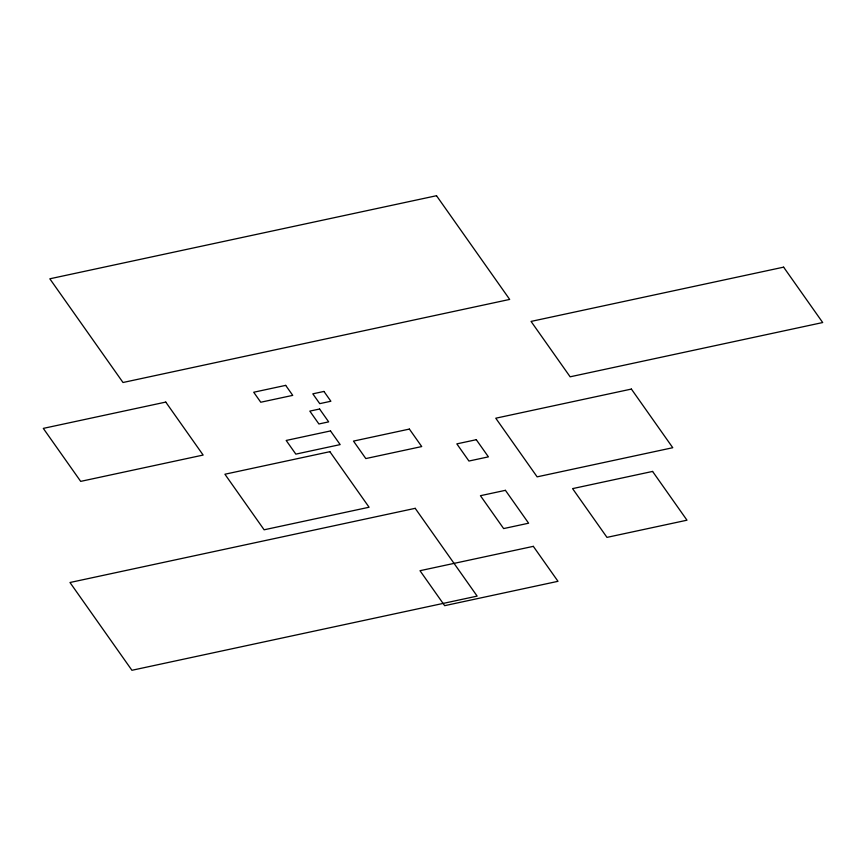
<?xml version="1.0" encoding="UTF-8"?>
<svg xmlns="http://www.w3.org/2000/svg" width="866" height="866" viewBox="0 0 866 866"><rect width="100%" height="100%" fill="white"/><g stroke="black" fill="none" stroke-linecap="round" stroke-linejoin="round"><path stroke-width="1.3" d="M436.507 195.716L49.827 278.798L123.004 382.501L509.684 299.42L436.507 195.716M783.622 267.15L531.053 321.416L570.142 376.807L822.7 322.542L783.622 267.15M165.763 402.084L43.3 428.389L80.69 481.377L203.142 455.061L165.763 402.084M285.683 385.37L253.706 392.244L260.763 402.235L292.74 395.372L285.683 385.37M323.949 391.443L312.821 393.835L319.749 403.643L330.877 401.25L323.949 391.443M319.597 409.012L309.822 411.112L318.905 423.972L328.669 421.872L319.597 409.012M330.509 430.932L286.181 440.458L295.836 454.13L340.165 444.604L330.509 430.932M409.391 429.081L353.49 441.097L365.82 458.569L421.72 446.564L409.391 429.081M329.881 451.684L224.911 474.232L264.119 529.797L369.089 507.238L329.881 451.684M631.39 389.072L495.763 418.213L537.136 476.852L672.763 447.711L631.39 389.072M476.289 439.701L456.837 443.879L468.939 461.037L488.402 456.858L476.289 439.701M415.204 508.331L69.984 582.504L131.924 670.284L477.144 596.111L415.204 508.331M505.419 490.329L480.435 495.698L503.633 528.574L528.617 523.205L505.419 490.329M652.585 471.429L572.578 488.619L606.979 537.375L686.987 520.195L652.585 471.429M533.326 546.349L419.999 570.705L444.669 605.67L557.996 581.313L533.326 546.349"/></g></svg>
